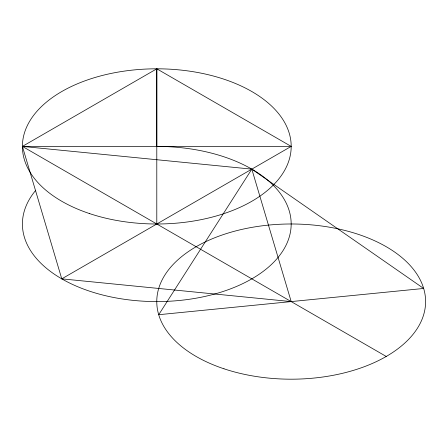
<?xml version="1.0" encoding="UTF-8"?>
<svg xmlns="http://www.w3.org/2000/svg" width="448" height="448" viewBox="0 0 448 448"><rect width="100%" height="100%" fill="white"/><g stroke="black" fill="none" stroke-linecap="round" stroke-linejoin="round"><path stroke-width="0.67" d="M386.232 356.462L22.4 146.406L156.794 68.813L291.189 146.406L61.774 278.852L22.4 146.406L291.189 146.423M22.4 146.406L251.815 169.137L423.662 288.462L158.715 314.714L251.815 169.137L291.189 301.588L61.774 278.852M156.794 223.994L156.794 68.813L156.794 146.412A134.378 77.582 0 0 1 289.694 235.474A134.378 77.582 0 0 1 117.471 298.183A134.378 77.582 0 0 1 35.532 190.568M89.6 213.601A134.394 77.594 0 0 0 291.189 146.406A134.394 77.594 0 0 0 89.6 79.206A134.394 77.594 0 0 0 89.6 213.601M223.966 368.788A134.411 77.599 0 0 0 425.6 301.599A134.411 77.599 0 0 0 224 234.377A134.411 77.599 0 0 0 223.966 368.788"/></g></svg>
